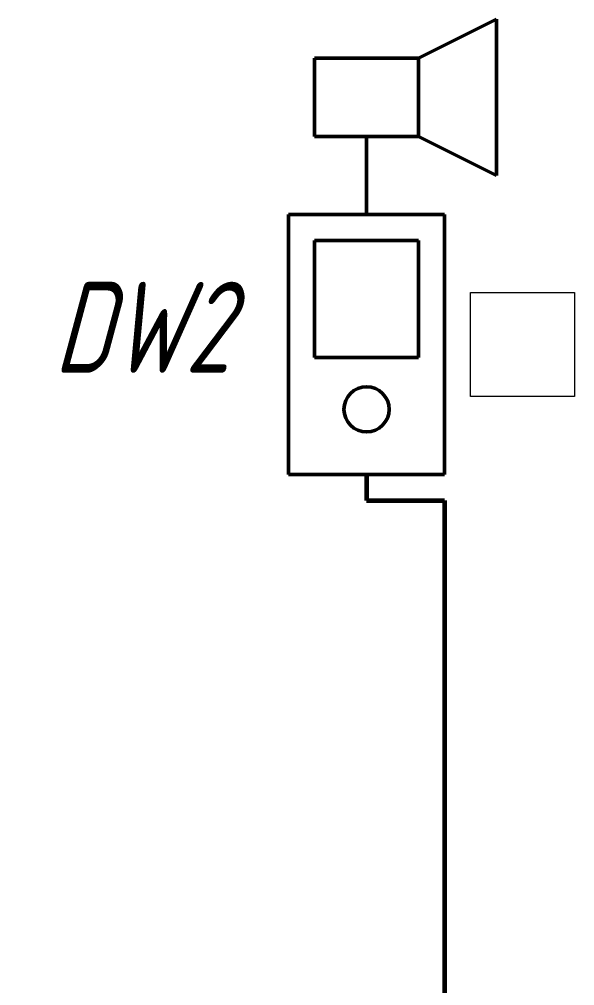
# Model space of a CAD drawing. Header units: millimetres. Extents: x 1337 to 8186, y 1899 to 5236.
# Drawn here: x 2517.26 to 2538.61, y 2653.24 to 2690.41 of the extents above; entities that cross this region are included whole.
import ezdxf

# ---------------------------------------------------------------- set-up
doc = ezdxf.new("R2010")
doc.units = ezdxf.units.MM
for name, color, linetype, lineweight in [('Линия связи (Вновь)', 3, 'Continuous', 60), ('Связь', 84, 'Continuous', 50), ('Строительный', 251, 'Continuous', 13), ('Текст', 2, 'Continuous', 25)]:
    doc.layers.add(name, color=color, linetype=linetype, lineweight=lineweight)
doc.styles.add('Simplex', font='simplex.shx', dxfattribs={"width": 0.7, "oblique": 15})

# ---------------------------------------------------------------- blocks, each defined once
blk = doc.blocks.new('A$C178B2837')
at = {"layer": 'Строительный', "ltscale": 100}
for p, q in [((519.272, 367.714), (519.272, 371.714)), ((519.272, 371.714), (523.272, 371.714)), ((523.272, 371.714), (523.272, 367.714)), ((523.272, 367.714), (519.272, 367.714))]:
    blk.add_line(p, q, dxfattribs=at)
blk = doc.blocks.new('A$C20EB2E6C')
at = {"layer": 'Связь'}
for p, q in [((8, 17.5), (5, 16)), ((8, 11.5), (8, 17.5)), ((1, 13), (1, 16)), ((1, 16), (5, 16)), ((5, 16), (5, 13)), ((5, 13), (1, 13)), ((3, 13), (3, 10)), ((8, 11.5), (5, 13)), ((0, 0), (0, 10)), ((0, 10), (6, 10)), ((6, 10), (6, 0)), ((1, 4.5), (1, 9)), ((1, 9), (5, 9)), ((5, 9), (5, 4.5)), ((5, 4.5), (1, 4.5)), ((6, 0), (0, 0))]:
    blk.add_line(p, q, dxfattribs=at)
blk.add_circle((3, 2.5), 0.868, dxfattribs=at)

msp = doc.modelspace()

# ---------------------------------------------------------------- linework, layer by layer
at = {"layer": 'Линия связи (Вновь)'}
for p, q in [((2530.606, 2672.91), (2530.606, 2671.91)), ((2530.606, 2671.91), (2533.606, 2671.91)), ((2533.606, 2671.91), (2533.606, 2524.11))]:
    msp.add_line(p, q, dxfattribs=at)

# ---------------------------------------------------------------- block references
msp.add_blockref('A$C178B2837', (2015.334, 2308.196), dxfattribs=at)
at = {"layer": 'Связь'}
msp.add_blockref('A$C20EB2E6C', (2527.606, 2672.91), dxfattribs=at)

# ---------------------------------------------------------------- next in the draw order: texts
at = {"layer": 'Текст', "lineweight": 30, "insert": (2521.962, 2678.567), "char_height": 3.5, "attachment_point": 5, "style": 'Simplex', "bg_fill": 3, "box_fill_scale": 1.1, "bg_fill_color": 256, "bg_fill_transparency": 0}
msp.add_mtext_dynamic_manual_height_columns('DW2', width=8.70726, gutter_width=2253.656, heights=[0], dxfattribs=at)

doc.saveas('drawing.dxf')
